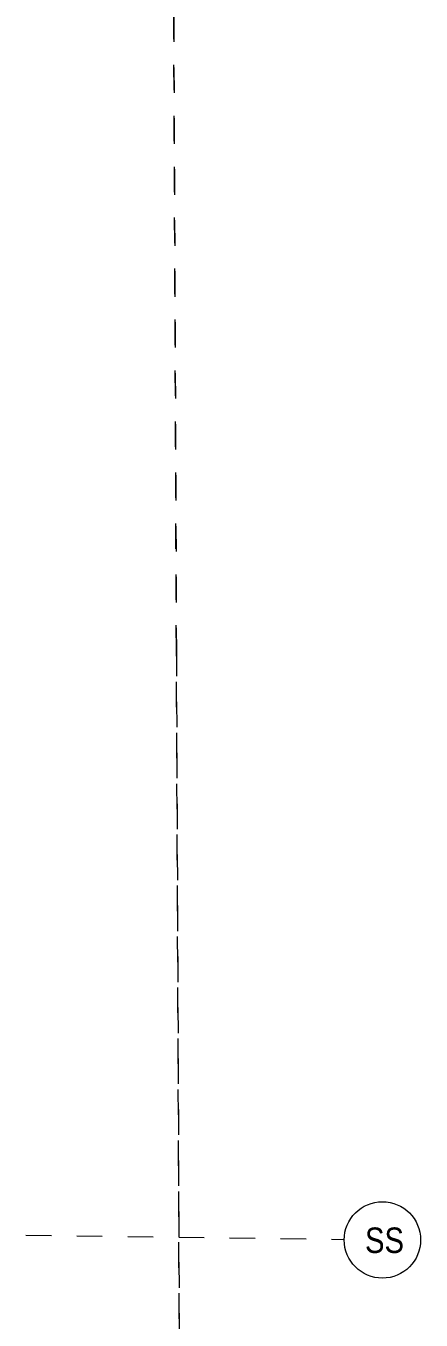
# Model space of a CAD drawing. Header units: metres. Extents: x 0.7 to 94.6, y -58.8 to 13.6.
# Drawn here: x 36 to 37.55, y -51.35 to -46.27 of the extents above; entities that cross this region are included whole.
import ezdxf

# ---------------------------------------------------------------- set-up
doc = ezdxf.new("R2010")
doc.units = ezdxf.units.M
doc.linetypes.add('Grid Line', pattern=[0.022225, 0.0127, -0.003175, 0.003175, -0.003175])
doc.linetypes.add('Hidden', pattern=[0.007144, 0.004763, -0.002381])
for name, color, linetype, lineweight in [('C-TOPO', 7, 'Continuous', 18), ('S-GRID', 7, 'Continuous', 9), ('S-GRID-IDEN', 7, 'Continuous', 9)]:
    doc.layers.add(name, color=color, linetype=linetype, lineweight=lineweight)
doc.styles.add('Saira Condensed', font='SairaCondensed-Regular.ttf', dxfattribs={"height": 0.1})

# ---------------------------------------------------------------- blocks, each defined once
blk = doc.blocks.new('YADRAN_LASQUEMAS_ARQ_MO_000_SITIO_rvt-3-PLANTA TERRAZAS EXISTENTE -Actualización - Zona 02 - NAUX02')
at = {"layer": 'C-TOPO', "color": 254, "linetype": 'Hidden', "true_color": 0xcccccc}
for p, q in [((10.7389, -40.4359), (10.7735, -48.7256)), ((10.7735, -48.7256), (10.7389, -40.4359)), ((10.7735, -48.7256), (10.8003, -55.147)), ((10.8003, -55.147), (10.7735, -48.7256))]:
    blk.add_line(p, q, dxfattribs=at)
blk = doc.blocks.new('Grid - 3mm-1144979-PLANTA TERRAZAS EXISTENTE -Actualización - Zona 02 - NAUX02')
at = {"layer": 'S-GRID-IDEN'}
blk.add_circle((0, 0), 0.003, dxfattribs=at)

msp = doc.modelspace()

# ---------------------------------------------------------------- linework, layer by layer
at = {"layer": 'S-GRID', "color": 8, "linetype": 'Grid Line', "true_color": 0x808080}
msp.add_line((35.998, -51.019), (37.2479, -51.0356), dxfattribs=at)

# ---------------------------------------------------------------- block references
at = {"lineweight": 5}
msp.add_blockref('YADRAN_LASQUEMAS_ARQ_MO_000_SITIO_rvt-3-PLANTA TERRAZAS EXISTENTE -Actualización - Zona 02 - NAUX02', (25.8156, 0), dxfattribs=at)
at = {"layer": 'S-GRID-IDEN', "xscale": 49.99999999999999, "yscale": 49.99999999999999, "zscale": 49.99999999999999, "rotation": 269.2383472817106}
msp.add_blockref('Grid - 3mm-1144979-PLANTA TERRAZAS EXISTENTE -Actualización - Zona 02 - NAUX02', (37.3979, -51.0376), dxfattribs=at)

# ---------------------------------------------------------------- texts
at = {"layer": 'S-GRID-IDEN', "insert": (37.3297, -50.9889), "char_height": 0.1, "width": 0.160337, "attachment_point": 1, "style": 'Saira Condensed'}
msp.add_mtext('SS', dxfattribs=at)

doc.saveas('drawing.dxf')
